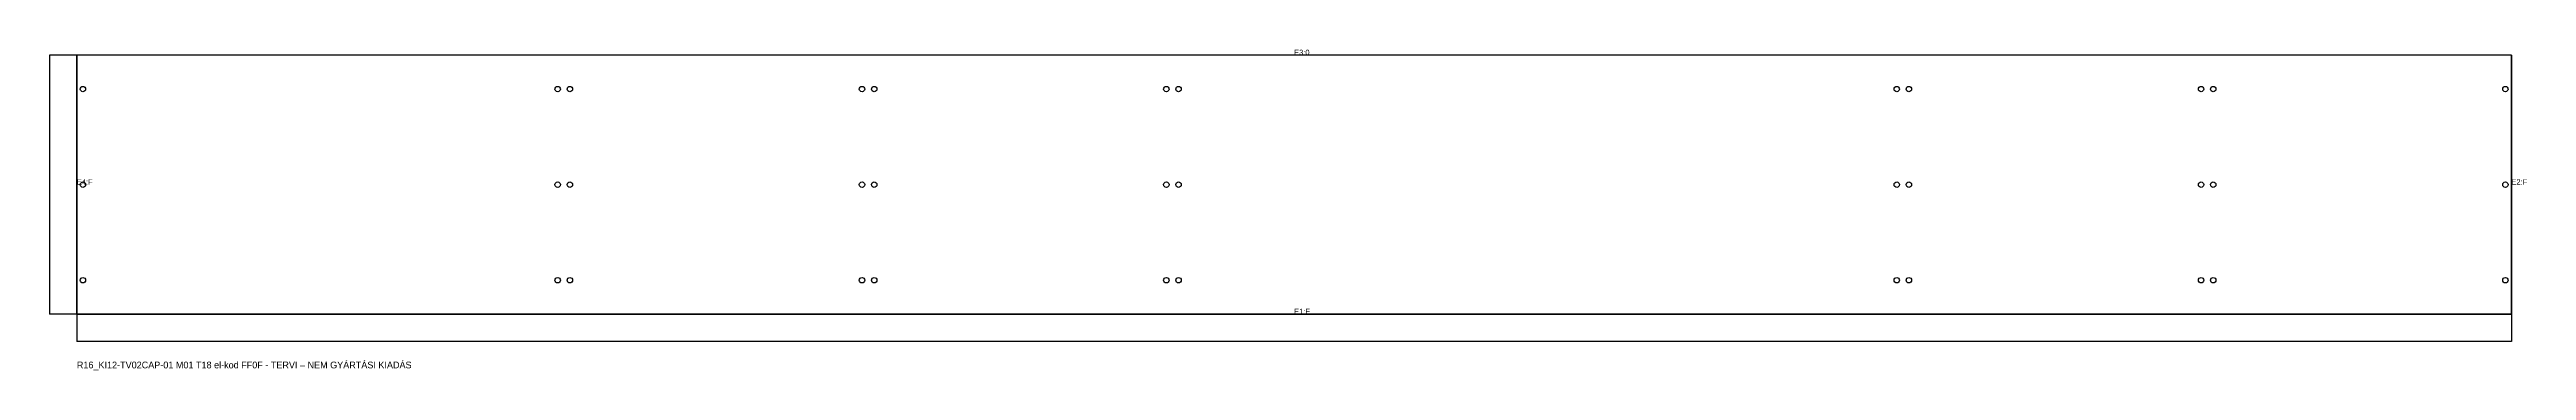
# Model space of a CAD drawing. Header units: millimetres. Extents: x -40 to 3622, y -83 to 390.
import ezdxf

# ---------------------------------------------------------------- set-up
doc = ezdxf.new("R2010")
doc.units = ezdxf.units.MM
for name, color, linetype in [('ELZARAS', 1, 'Continuous'), ('FURAT_B', 4, 'Continuous'), ('KONTUR', 7, 'Continuous'), ('MERET', 8, 'Continuous'), ('SZOVEG', 7, 'Continuous')]:
    doc.layers.add(name, color=color, linetype=linetype)
doc.styles.add('OpenSansCondensed-Light', font='OpenSansCondensed-Light.ttf')
doc.dimstyles.new('EZDXF', dxfattribs={"dimtxt": 0.25, "dimasz": 0.175, "dimexe": 0.375, "dimexo": 0.125, "dimgap": 0.1, "dimtad": 1, "dimlfac": 100, "dimzin": 12, "dimdsep": 46, "dimtxsty": 'OpenSansCondensed-Light', "dimblk": 'ARCHTICK', "dimcen": 2.5, "dimazin": 3, "dimtfac": 0.5, "dimtmove": 2, "dimatfit": 3})

# ---------------------------------------------------------------- blocks, each defined once
blk = doc.blocks.new('_ARCHTICK')
at = {"color": 0, "linetype": 'BYBLOCK', "const_width": 0.15}
blk.add_lwpolyline([(-0.5, -0.5), (0.5, 0.5)], dxfattribs=at)

msp = doc.modelspace()

# ---------------------------------------------------------------- linework, layer by layer
at = {"layer": 'ELZARAS', "lineweight": 70}
for p, q in [((0, 0), (0, 382)), ((3600, 0), (3600, 382)), ((0, 0), (3600, 0))]:
    msp.add_line(p, q, dxfattribs=at)
at = {"layer": 'FURAT_B'}
for centre in [(9, 332), (711, 332), (729, 332), (1161, 332), (1179, 332), (1611, 332), (1629, 332), (2691, 332), (2709, 332), (3141, 332), (3159, 332), (3591, 332), (9, 191), (711, 191), (729, 191), (1161, 191), (1179, 191), (1611, 191), (1629, 191), (2691, 191), (2709, 191), (3141, 191), (3159, 191), (3591, 191), (9, 50), (711, 50), (729, 50), (1161, 50), (1179, 50), (1611, 50), (1629, 50), (2691, 50), (2709, 50), (3141, 50), (3159, 50), (3591, 50)]:
    msp.add_circle(centre, 4, dxfattribs=at)
at = {"layer": 'KONTUR'}
msp.add_lwpolyline([(0, 0), (3600, 0), (3600, 382), (0, 382)], close=True, dxfattribs=at)

# ---------------------------------------------------------------- texts
at = {"layer": 'SZOVEG'}
for s, height, p in [('E3:0', 8, (1800, 382)), ('E4:F', 8, (0, 191)), ('E2:F', 8, (3600, 191)), ('E1:F', 8, (1800, 0)), ('R16_KI12-TV02CAP-01 M01 T18 el-kod FF0F - TERVI – NEM GYÁRTÁSI KIADÁS', 10, (0, -80))]:
    msp.add_text(s, height=height, dxfattribs=at).set_placement(p)

# ---------------------------------------------------------------- dimensions: what is measured, and where the dimension line sits
at = {"layer": 'MERET'}
msp.add_linear_dim(base=(-40, 0), p1=(0, 0), p2=(0, 382), angle=90, dimstyle='EZDXF', dxfattribs=at).render()
msp.add_linear_dim(base=(0, -40), p1=(0, 0), p2=(3600, 0), dimstyle='EZDXF', dxfattribs=at).render()

doc.saveas('drawing.dxf')
